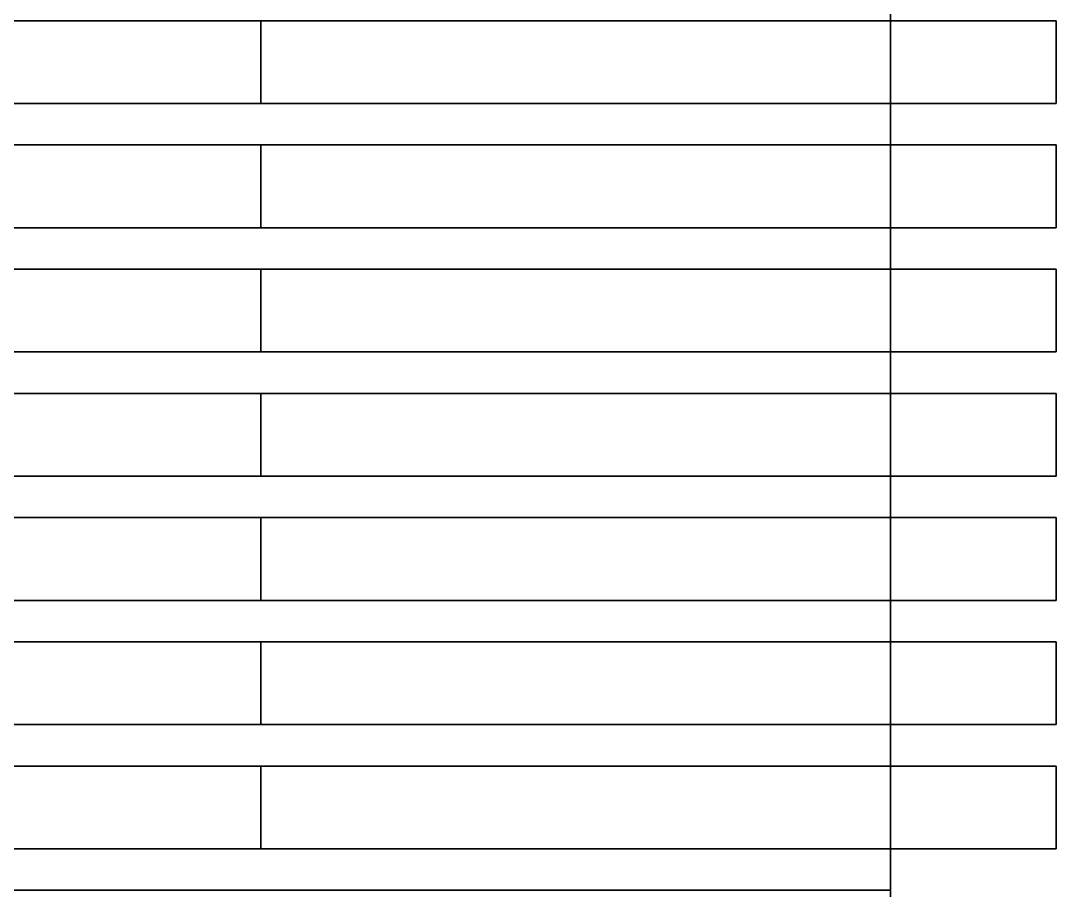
# Model space of a CAD drawing. Header units: millimetres. Extents: x -20 to 230, y -446 to 0.
# Drawn here: x 105 to 230, y -278 to -173 of the extents above; entities that cross this region are included whole.
import ezdxf

# ---------------------------------------------------------------- set-up
doc = ezdxf.new("R2010")
doc.units = ezdxf.units.MM
for name, color, linetype, plot in [('10', 135, 'Continuous', False), ('14', 155, 'Continuous', False), ('15', 254, 'Continuous', False), ('16', 201, 'Continuous', False), ('Letra', 250, 'Continuous', False)]:
    doc.layers.add(name, color=color, linetype=linetype, plot=plot)
for name, color, linetype in [('11', 148, 'Continuous'), ('12', 141, 'Continuous'), ('13', 143, 'Continuous'), ('Caixa', 250, 'Continuous')]:
    doc.layers.add(name, color=color, linetype=linetype)

# ---------------------------------------------------------------- blocks, each defined once
blk = doc.blocks.new('2')
at = {"layer": 'Letra', "invisible_edges": 15}
for points in [[(210, -477.5, 130), (151.31, -477.5, 130), (151.31, -76, 130), (210, -76, 130)], [(67.52, -246.67, 130), (151.31, -246.67, 130), (151.31, -214.72, 130), (67.52, -214.72, 130)], [(88.77, -246.67, 130), (88.77, -247.96, 130), (91.67, -248.19, 130), (151.31, -248.19, 130)], [(151.31, -248.19, 130), (151.31, -246.67, 130), (88.77, -246.67, 130)], [(97.05, -266.76, 130), (151.31, -266.76, 130), (151.31, -248.19, 130), (97.83, -265.15, 130)], [(97.83, -265.15, 130), (98.58, -262.7, 130), (98.88, -259.71, 130), (151.31, -248.19, 130)], [(98.88, -259.71, 130), (98.65, -257.31, 130), (98.65, -248.19, 130), (151.31, -248.19, 130)], [(88.81, -274.88, 130), (87.41, -273.16, 130), (97.05, -266.76, 130), (151.31, -266.76, 130)], [(88.81, -274.88, 130), (89.89, -276.96, 130), (90.67, -279.19, 130), (151.31, -266.76, 130)], [(151.31, -283.97, 130), (151.31, -266.76, 130), (90.67, -279.19, 130)], [(90.67, -279.19, 130), (90.9, -281.76, 130), (90.57, -283.97, 130), (151.31, -283.97, 130)], [(90.57, -283.97, 130), (89.76, -286.11, 130), (88.6, -288.17, 130), (151.31, -288.17, 130)], [(151.31, -288.17, 130), (151.31, -283.97, 130), (90.57, -283.97, 130)], [(99.63, -296.1, 130), (88.6, -288.17, 130), (151.31, -288.17, 130), (151.31, -302.47, 130)], [(151.31, -302.47, 130), (99.63, -296.1, 130), (99.63, -302.47, 130), (151.31, -302.47, 130)], [(151.31, -302.47, 130), (90.46, -302.47, 130), (90.86, -336.07, 130), (151.31, -336.07, 130)]]:
    blk.add_3dface(points, dxfattribs=at)

msp = doc.modelspace()

# ---------------------------------------------------------------- linework, layer by layer
at = {"layer": '10'}
for points in [[(134, -273, 115), (134, -263, 115), (230, -263, 115), (230, -273, 115)], [(134, -263, 115), (134, -263, 15), (230, -263, 15), (230, -263, 115)], [(134, -273, 15), (134, -263, 15), (230, -263, 15), (230, -273, 15)], [(134, -273, 115), (134, -263, 115), (134, -263, 15), (134, -273, 15)], [(230, -273, 115), (230, -263, 115), (230, -263, 15), (230, -273, 15)], [(134, -273, 115), (134, -273, 15), (230, -273, 15), (230, -273, 115)]]:
    msp.add_3dface(points, dxfattribs=at)
at = {"layer": '11'}
for points in [[(134, -258, 115), (134, -248, 115), (230, -248, 115), (230, -258, 115)], [(134, -248, 115), (134, -248, 15), (230, -248, 15), (230, -248, 115)], [(134, -258, 15), (134, -248, 15), (230, -248, 15), (230, -258, 15)], [(134, -258, 115), (134, -248, 115), (134, -248, 15), (134, -258, 15)], [(230, -258, 115), (230, -248, 115), (230, -248, 15), (230, -258, 15)], [(134, -258, 115), (134, -258, 15), (230, -258, 15), (230, -258, 115)]]:
    msp.add_3dface(points, dxfattribs=at)
at = {"layer": '12'}
for points in [[(134, -243, 115), (134, -233, 115), (230, -233, 115), (230, -243, 115)], [(134, -233, 115), (134, -233, 15), (230, -233, 15), (230, -233, 115)], [(134, -243, 15), (134, -233, 15), (230, -233, 15), (230, -243, 15)], [(134, -243, 115), (134, -233, 115), (134, -233, 15), (134, -243, 15)], [(230, -243, 115), (230, -233, 115), (230, -233, 15), (230, -243, 15)], [(134, -243, 115), (134, -243, 15), (230, -243, 15), (230, -243, 115)]]:
    msp.add_3dface(points, dxfattribs=at)
at = {"layer": '13'}
for points in [[(134, -228, 115), (134, -218, 115), (230, -218, 115), (230, -228, 115)], [(134, -218, 115), (134, -218, 15), (230, -218, 15), (230, -218, 115)], [(134, -228, 15), (134, -218, 15), (230, -218, 15), (230, -228, 15)], [(134, -228, 115), (134, -218, 115), (134, -218, 15), (134, -228, 15)], [(230, -228, 115), (230, -218, 115), (230, -218, 15), (230, -228, 15)], [(134, -228, 115), (134, -228, 15), (230, -228, 15), (230, -228, 115)]]:
    msp.add_3dface(points, dxfattribs=at)
at = {"layer": '14'}
for points in [[(134, -213, 115), (134, -203, 115), (230, -203, 115), (230, -213, 115)], [(134, -203, 115), (134, -203, 15), (230, -203, 15), (230, -203, 115)], [(134, -213, 15), (134, -203, 15), (230, -203, 15), (230, -213, 15)], [(134, -213, 115), (134, -203, 115), (134, -203, 15), (134, -213, 15)], [(230, -213, 115), (230, -203, 115), (230, -203, 15), (230, -213, 15)], [(134, -213, 115), (134, -213, 15), (230, -213, 15), (230, -213, 115)]]:
    msp.add_3dface(points, dxfattribs=at)
at = {"layer": '15'}
for points in [[(134, -198, 115), (134, -188, 115), (230, -188, 115), (230, -198, 115)], [(134, -188, 115), (134, -188, 15), (230, -188, 15), (230, -188, 115)], [(134, -198, 15), (134, -188, 15), (230, -188, 15), (230, -198, 15)], [(134, -198, 115), (134, -188, 115), (134, -188, 15), (134, -198, 15)], [(230, -198, 115), (230, -188, 115), (230, -188, 15), (230, -198, 15)], [(134, -198, 115), (134, -198, 15), (230, -198, 15), (230, -198, 115)]]:
    msp.add_3dface(points, dxfattribs=at)
at = {"layer": '16'}
for points in [[(134, -183, 115), (134, -173, 115), (230, -173, 115), (230, -183, 115)], [(134, -173, 115), (134, -173, 15), (230, -173, 15), (230, -173, 115)], [(134, -183, 15), (134, -173, 15), (230, -173, 15), (230, -183, 15)], [(134, -183, 115), (134, -173, 115), (134, -173, 15), (134, -183, 15)], [(230, -183, 115), (230, -173, 115), (230, -173, 15), (230, -183, 15)], [(134, -183, 115), (134, -183, 15), (230, -183, 15), (230, -183, 115)]]:
    msp.add_3dface(points, dxfattribs=at)
at = {"layer": 'Caixa'}
for points in [[(0, 0), (0, -446), (210, -446), (210, 0)], [(0, -173, 115), (0, -183, 115), (210, -183, 115), (210, -173, 115)], [(210, -173, 15), (210, -183, 15), (0, -183, 15), (0, -173, 15)], [(210, -188, 112), (210, -183, 112), (0, -183, 112), (0, -188, 112)], [(0, -183, 115), (0, -183, 112), (210, -183, 112), (210, -183, 115)], [(0, -188, 18), (0, -183, 18), (210, -183, 18), (210, -188, 18)], [(210, -183, 15), (210, -183, 18), (0, -183, 18), (0, -183, 15)], [(0, -188, 112), (0, -188, 115), (210, -188, 115), (210, -188, 112)], [(0, -188, 115), (0, -198, 115), (210, -198, 115), (210, -188, 115)], [(210, -188, 18), (210, -188, 15), (0, -188, 15), (0, -188, 18)], [(210, -188, 15), (210, -198, 15), (0, -198, 15), (0, -188, 15)], [(210, -203, 112), (210, -198, 112), (0, -198, 112), (0, -203, 112)], [(0, -198, 115), (0, -198, 112), (210, -198, 112), (210, -198, 115)], [(0, -203, 18), (0, -198, 18), (210, -198, 18), (210, -203, 18)], [(210, -198, 15), (210, -198, 18), (0, -198, 18), (0, -198, 15)], [(0, -203, 112), (0, -203, 115), (210, -203, 115), (210, -203, 112)], [(0, -203, 115), (0, -213, 115), (210, -213, 115), (210, -203, 115)], [(210, -203, 18), (210, -203, 15), (0, -203, 15), (0, -203, 18)], [(210, -203, 15), (210, -213, 15), (0, -213, 15), (0, -203, 15)], [(210, -218, 112), (210, -213, 112), (0, -213, 112), (0, -218, 112)], [(0, -213, 115), (0, -213, 112), (210, -213, 112), (210, -213, 115)], [(0, -218, 18), (0, -213, 18), (210, -213, 18), (210, -218, 18)], [(210, -213, 15), (210, -213, 18), (0, -213, 18), (0, -213, 15)], [(0, -218, 112), (0, -218, 115), (210, -218, 115), (210, -218, 112)], [(0, -218, 115), (0, -228, 115), (210, -228, 115), (210, -218, 115)], [(210, -218, 18), (210, -218, 15), (0, -218, 15), (0, -218, 18)], [(210, -218, 15), (210, -228, 15), (0, -228, 15), (0, -218, 15)], [(210, -233, 112), (210, -228, 112), (0, -228, 112), (0, -233, 112)], [(0, -228, 115), (0, -228, 112), (210, -228, 112), (210, -228, 115)], [(0, -233, 18), (0, -228, 18), (210, -228, 18), (210, -233, 18)], [(210, -228, 15), (210, -228, 18), (0, -228, 18), (0, -228, 15)], [(0, -233, 112), (0, -233, 115), (210, -233, 115), (210, -233, 112)], [(0, -233, 115), (0, -243, 115), (210, -243, 115), (210, -233, 115)], [(210, -233, 18), (210, -233, 15), (0, -233, 15), (0, -233, 18)], [(210, -233, 15), (210, -243, 15), (0, -243, 15), (0, -233, 15)], [(210, -248, 112), (210, -243, 112), (0, -243, 112), (0, -248, 112)], [(0, -243, 115), (0, -243, 112), (210, -243, 112), (210, -243, 115)], [(0, -248, 18), (0, -243, 18), (210, -243, 18), (210, -248, 18)], [(210, -243, 15), (210, -243, 18), (0, -243, 18), (0, -243, 15)], [(0, -248, 112), (0, -248, 115), (210, -248, 115), (210, -248, 112)], [(0, -248, 115), (0, -258, 115), (210, -258, 115), (210, -248, 115)], [(210, -248, 18), (210, -248, 15), (0, -248, 15), (0, -248, 18)], [(210, -248, 15), (210, -258, 15), (0, -258, 15), (0, -248, 15)], [(210, -263, 112), (210, -258, 112), (0, -258, 112), (0, -263, 112)], [(0, -258, 115), (0, -258, 112), (210, -258, 112), (210, -258, 115)], [(0, -263, 18), (0, -258, 18), (210, -258, 18), (210, -263, 18)], [(210, -258, 15), (210, -258, 18), (0, -258, 18), (0, -258, 15)], [(0, -263, 112), (0, -263, 115), (210, -263, 115), (210, -263, 112)], [(0, -263, 115), (0, -273, 115), (210, -273, 115), (210, -263, 115)], [(210, -263, 18), (210, -263, 15), (0, -263, 15), (0, -263, 18)], [(210, -263, 15), (210, -273, 15), (0, -273, 15), (0, -263, 15)], [(210, -278, 112), (210, -273, 112), (0, -273, 112), (0, -278, 112)], [(0, -273, 115), (0, -273, 112), (210, -273, 112), (210, -273, 115)], [(0, -278, 18), (0, -273, 18), (210, -273, 18), (210, -278, 18)], [(210, -273, 15), (210, -273, 18), (0, -273, 18), (0, -273, 15)], [(0, -278, 112), (0, -278, 115), (210, -278, 115), (210, -278, 112)], [(0, -278, 115), (0, -288, 115), (210, -288, 115), (210, -278, 115)], [(210, -278, 18), (210, -278, 15), (0, -278, 15), (0, -278, 18)], [(210, -278, 15), (210, -288, 15), (0, -288, 15), (0, -278, 15)]]:
    msp.add_3dface(points, dxfattribs=at)
for points, invisible_edges in [([(114, -428, 15), (114, -428, 115), (114, -18, 115), (114, -18, 15)], 15), ([(210, -168), (210, -173), (210, -173, 15), (210, -168, 15)], 14), ([(210, -168, 15), (210, -173, 15), (210, -173), (210, -168)], 11), ([(210, -173, 115), (210, -173, 130), (210, -183, 130), (210, -183, 115)], 5), ([(210, -183, 115), (210, -183, 130), (210, -173, 130), (210, -173, 115)], 5), ([(210, -173, 15), (210, -173), (210, -183), (210, -183, 15)], 5), ([(210, -183, 15), (210, -183), (210, -173), (210, -173, 15)], 5), ([(210, -183, 130), (210, -188, 130), (210, -188, 115), (210, -183, 115)], 14), ([(210, -183, 112), (210, -188, 112), (210, -188, 115), (210, -183, 115)], 4), ([(210, -183, 115), (210, -188, 115), (210, -188, 130), (210, -183, 130)], 11), ([(210, -183, 115), (210, -188, 115), (210, -188, 112), (210, -183, 112)], 1), ([(210, -183), (210, -188), (210, -188, 15), (210, -183, 15)], 14), ([(210, -183, 18), (210, -188, 18), (210, -188, 15), (210, -183, 15)], 4), ([(210, -183, 15), (210, -188, 15), (210, -188), (210, -183)], 11), ([(210, -183, 15), (210, -188, 15), (210, -188, 18), (210, -183, 18)], 1), ([(210, -188, 115), (210, -188, 130), (210, -198, 130), (210, -198, 115)], 5), ([(210, -198, 115), (210, -198, 130), (210, -188, 130), (210, -188, 115)], 5), ([(210, -188, 15), (210, -188), (210, -198), (210, -198, 15)], 5), ([(210, -198, 15), (210, -198), (210, -188), (210, -188, 15)], 5), ([(210, -198, 130), (210, -203, 130), (210, -203, 115), (210, -198, 115)], 14), ([(210, -198, 112), (210, -203, 112), (210, -203, 115), (210, -198, 115)], 4), ([(210, -198, 115), (210, -203, 115), (210, -203, 130), (210, -198, 130)], 11), ([(210, -198, 115), (210, -203, 115), (210, -203, 112), (210, -198, 112)], 1), ([(210, -198), (210, -203), (210, -203, 15), (210, -198, 15)], 14), ([(210, -198, 18), (210, -203, 18), (210, -203, 15), (210, -198, 15)], 4), ([(210, -198, 15), (210, -203, 15), (210, -203), (210, -198)], 11), ([(210, -198, 15), (210, -203, 15), (210, -203, 18), (210, -198, 18)], 1), ([(210, -203, 115), (210, -203, 130), (210, -213, 130), (210, -213, 115)], 5), ([(210, -213, 115), (210, -213, 130), (210, -203, 130), (210, -203, 115)], 5), ([(210, -203, 15), (210, -203), (210, -213), (210, -213, 15)], 5), ([(210, -213, 15), (210, -213), (210, -203), (210, -203, 15)], 5), ([(210, -213, 130), (210, -218, 130), (210, -218, 115), (210, -213, 115)], 14), ([(210, -213, 112), (210, -218, 112), (210, -218, 115), (210, -213, 115)], 4), ([(210, -213, 115), (210, -218, 115), (210, -218, 130), (210, -213, 130)], 11), ([(210, -213, 115), (210, -218, 115), (210, -218, 112), (210, -213, 112)], 1), ([(210, -213), (210, -218), (210, -218, 15), (210, -213, 15)], 14), ([(210, -213, 18), (210, -218, 18), (210, -218, 15), (210, -213, 15)], 4), ([(210, -213, 15), (210, -218, 15), (210, -218), (210, -213)], 11), ([(210, -213, 15), (210, -218, 15), (210, -218, 18), (210, -213, 18)], 1), ([(210, -218, 115), (210, -218, 130), (210, -228, 130), (210, -228, 115)], 5), ([(210, -228, 115), (210, -228, 130), (210, -218, 130), (210, -218, 115)], 5), ([(210, -218, 15), (210, -218), (210, -228), (210, -228, 15)], 5), ([(210, -228, 15), (210, -228), (210, -218), (210, -218, 15)], 5), ([(210, -228, 130), (210, -233, 130), (210, -233, 115), (210, -228, 115)], 14), ([(210, -228, 112), (210, -233, 112), (210, -233, 115), (210, -228, 115)], 4), ([(210, -228, 115), (210, -233, 115), (210, -233, 130), (210, -228, 130)], 11), ([(210, -228, 115), (210, -233, 115), (210, -233, 112), (210, -228, 112)], 1), ([(210, -228), (210, -233), (210, -233, 15), (210, -228, 15)], 14), ([(210, -228, 18), (210, -233, 18), (210, -233, 15), (210, -228, 15)], 4), ([(210, -228, 15), (210, -233, 15), (210, -233), (210, -228)], 11), ([(210, -228, 15), (210, -233, 15), (210, -233, 18), (210, -228, 18)], 1), ([(210, -233, 115), (210, -233, 130), (210, -243, 130), (210, -243, 115)], 5), ([(210, -243, 115), (210, -243, 130), (210, -233, 130), (210, -233, 115)], 5), ([(210, -233, 15), (210, -233), (210, -243), (210, -243, 15)], 5), ([(210, -243, 15), (210, -243), (210, -233), (210, -233, 15)], 5), ([(210, -243, 130), (210, -248, 130), (210, -248, 115), (210, -243, 115)], 14), ([(210, -243, 112), (210, -248, 112), (210, -248, 115), (210, -243, 115)], 4), ([(210, -243, 115), (210, -248, 115), (210, -248, 130), (210, -243, 130)], 11), ([(210, -243, 115), (210, -248, 115), (210, -248, 112), (210, -243, 112)], 1), ([(210, -243), (210, -248), (210, -248, 15), (210, -243, 15)], 14), ([(210, -243, 18), (210, -248, 18), (210, -248, 15), (210, -243, 15)], 4), ([(210, -243, 15), (210, -248, 15), (210, -248), (210, -243)], 11), ([(210, -243, 15), (210, -248, 15), (210, -248, 18), (210, -243, 18)], 1), ([(210, -248, 115), (210, -248, 130), (210, -258, 130), (210, -258, 115)], 5), ([(210, -258, 115), (210, -258, 130), (210, -248, 130), (210, -248, 115)], 5), ([(210, -248, 15), (210, -248), (210, -258), (210, -258, 15)], 5), ([(210, -258, 15), (210, -258), (210, -248), (210, -248, 15)], 5), ([(210, -258, 130), (210, -263, 130), (210, -263, 115), (210, -258, 115)], 14), ([(210, -258, 112), (210, -263, 112), (210, -263, 115), (210, -258, 115)], 4), ([(210, -258, 115), (210, -263, 115), (210, -263, 130), (210, -258, 130)], 11), ([(210, -258, 115), (210, -263, 115), (210, -263, 112), (210, -258, 112)], 1), ([(210, -258), (210, -263), (210, -263, 15), (210, -258, 15)], 14), ([(210, -258, 18), (210, -263, 18), (210, -263, 15), (210, -258, 15)], 4), ([(210, -258, 15), (210, -263, 15), (210, -263), (210, -258)], 11), ([(210, -258, 15), (210, -263, 15), (210, -263, 18), (210, -258, 18)], 1), ([(210, -263, 115), (210, -263, 130), (210, -273, 130), (210, -273, 115)], 5), ([(210, -273, 115), (210, -273, 130), (210, -263, 130), (210, -263, 115)], 5), ([(210, -263, 15), (210, -263), (210, -273), (210, -273, 15)], 5), ([(210, -273, 15), (210, -273), (210, -263), (210, -263, 15)], 5), ([(210, -273, 130), (210, -278, 130), (210, -278, 115), (210, -273, 115)], 14), ([(210, -273, 112), (210, -278, 112), (210, -278, 115), (210, -273, 115)], 4), ([(210, -273, 115), (210, -278, 115), (210, -278, 130), (210, -273, 130)], 11), ([(210, -273, 115), (210, -278, 115), (210, -278, 112), (210, -273, 112)], 1), ([(210, -273), (210, -278), (210, -278, 15), (210, -273, 15)], 14), ([(210, -273, 18), (210, -278, 18), (210, -278, 15), (210, -273, 15)], 4), ([(210, -273, 15), (210, -278, 15), (210, -278), (210, -273)], 11), ([(210, -273, 15), (210, -278, 15), (210, -278, 18), (210, -273, 18)], 1), ([(210, -278, 115), (210, -278, 130), (210, -288, 130), (210, -288, 115)], 5), ([(210, -288, 115), (210, -288, 130), (210, -278, 130), (210, -278, 115)], 5), ([(210, -278, 15), (210, -278), (210, -288), (210, -288, 15)], 5), ([(210, -288, 15), (210, -288), (210, -278), (210, -278, 15)], 5)]:
    msp.add_3dface(points, dxfattribs=dict(at, invisible_edges=invisible_edges))

# ---------------------------------------------------------------- block references
at = {"layer": 'Letra'}
msp.add_blockref('2', (0, 54), dxfattribs=at)

doc.saveas('drawing.dxf')
